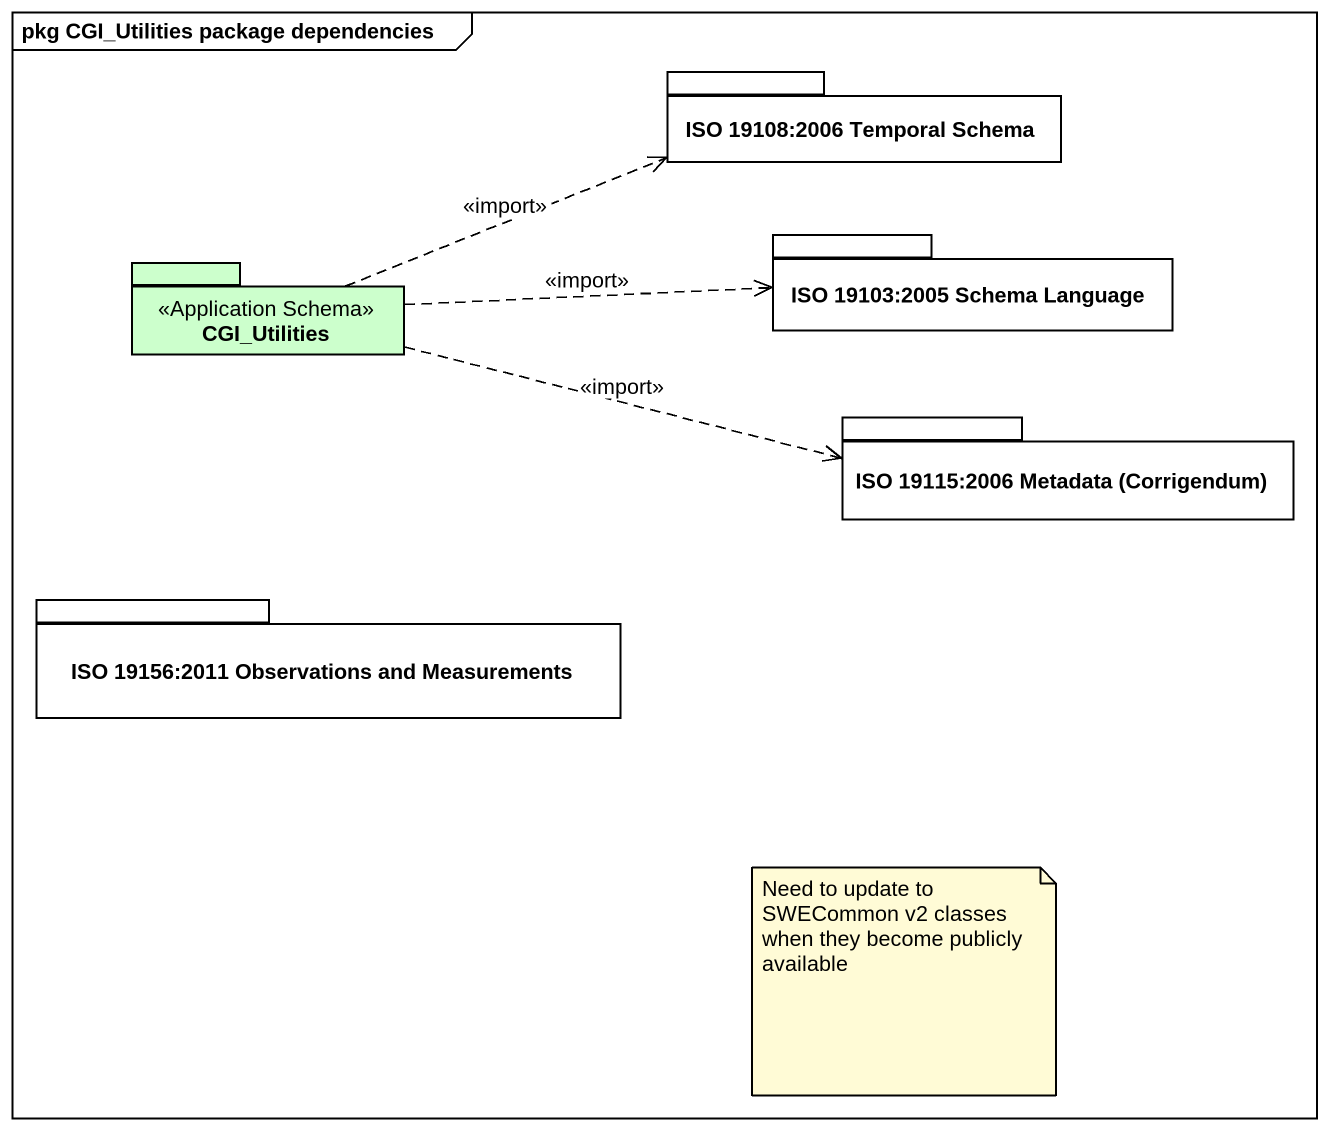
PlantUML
@startuml
mainframe pkg CGI_Utilities package dependencies
package "ISO 19108:2006 Temporal Schema" as ISO_19108_2006_Temporal {
}
package "ISO 19103:2005 Schema Language" as ISO_19103_2005_Schema {
}
package CGI_Utilities <<Application Schema>> #CCFFCC {
}
package "ISO 19115:2006 Metadata (Corrigendum)" as ISO_19115_2006_Metadata {
}
package "ISO 19156:2011 Observations and Measurements" as ISO_19156_2011_Observations {
}
CGI_Utilities .right.> ISO_19108_2006_Temporal : <<import>>
CGI_Utilities .right.> ISO_19103_2005_Schema : <<import>>
CGI_Utilities .right.> ISO_19115_2006_Metadata : <<import>>
note as N1
  Need to update to SWECommon v2 classes when they become publicly available
end note
@enduml
